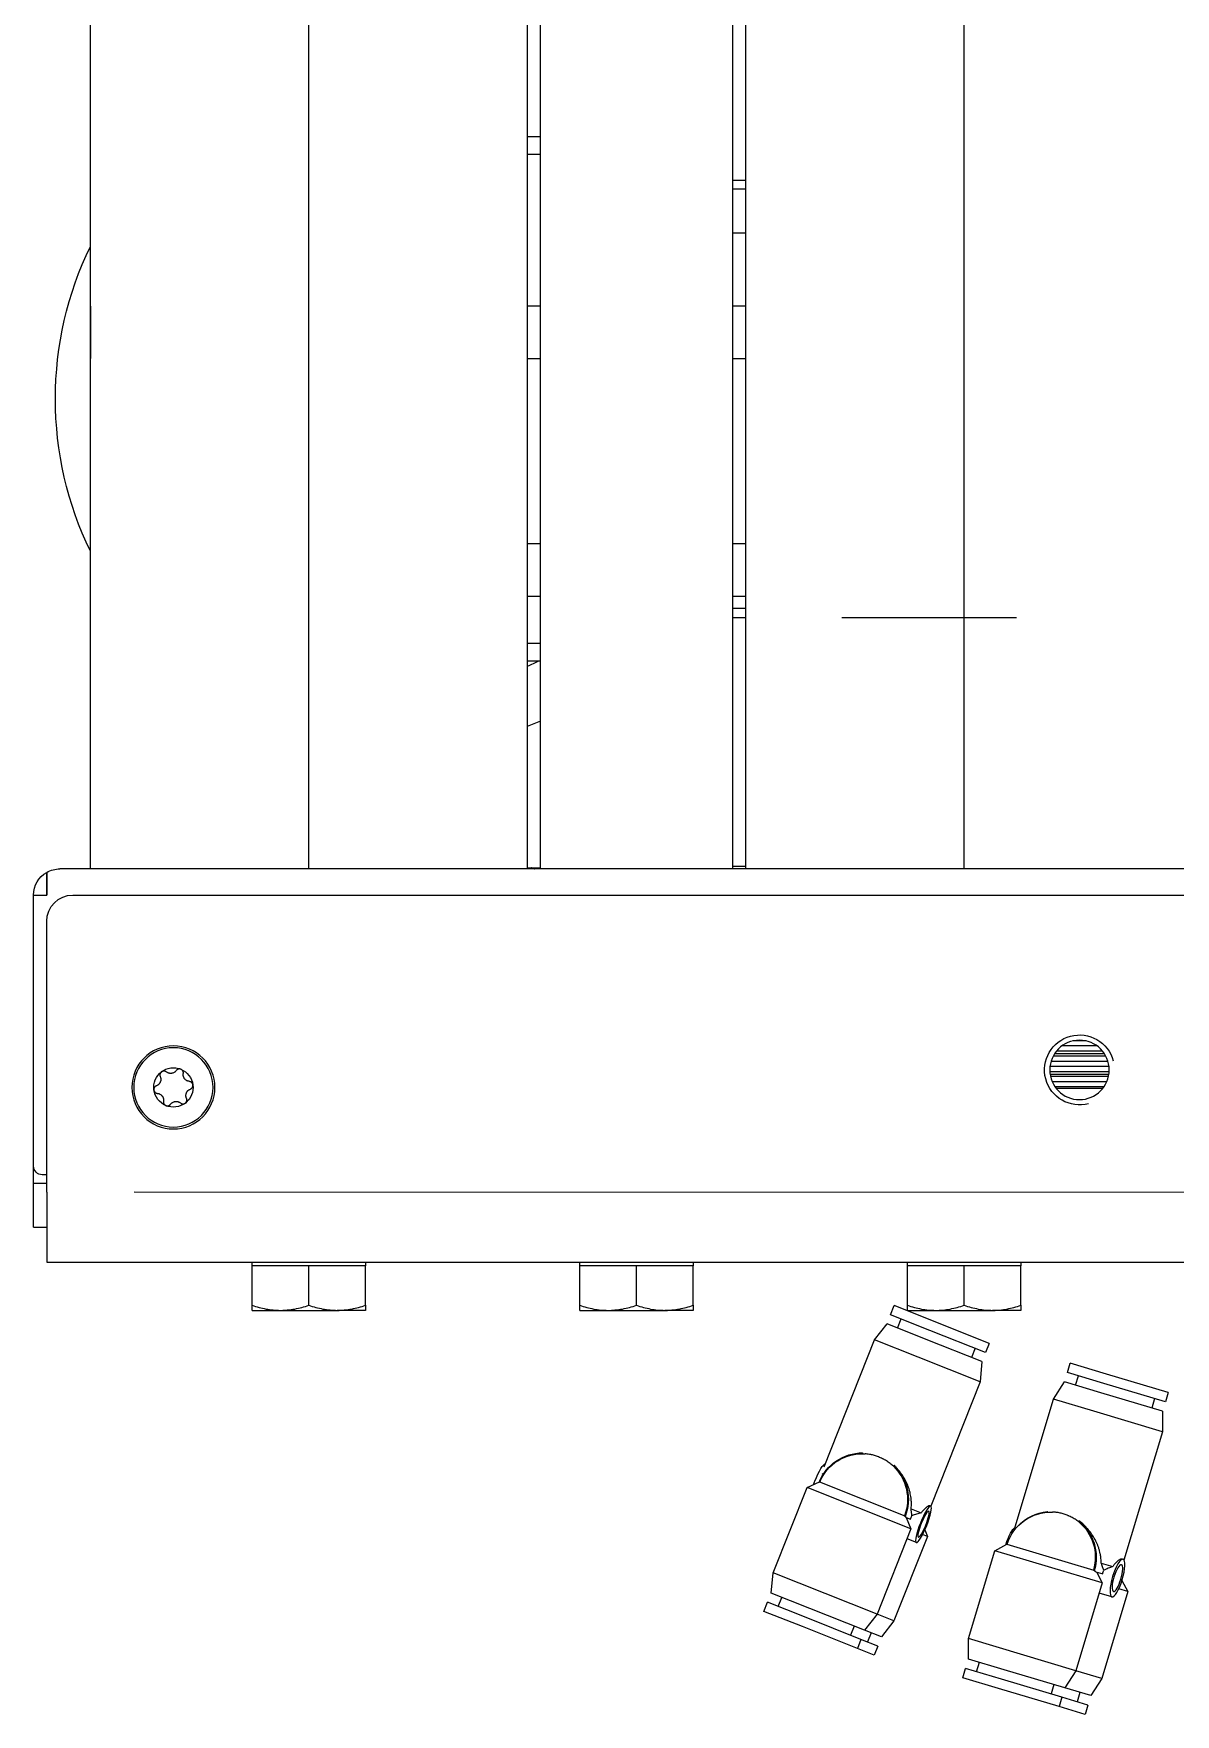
# Model space of a CAD drawing. Header units: millimetres. Extents: x -187347 to 135007, y -6415 to 292048.
# Drawn here: x -50599.9 to -50469.3, y 29524.7 to 29716.9 of the extents above; entities that cross this region are included whole.
import ezdxf

# ---------------------------------------------------------------- set-up
doc = ezdxf.new("R2010")
doc.units = ezdxf.units.MM
doc.header["$LTSCALE"] = 100
doc.layers.get('0').update_dxf_attribs({"lineweight": 18})
doc.layers.add('Layout CAT2', color=6, linetype='Continuous')

# ---------------------------------------------------------------- blocks, each defined once
blk = doc.blocks.new('25g245g2fd')
at = {"color": 0}
for p, q in [((21196.84, -2627.85), (21189.9, -2629.93)), ((21199.81, -2626.96), (21196.84, -2627.85)), ((21197.16, -2628.93), (21196.84, -2627.85)), ((21200.14, -2628.03), (21199.81, -2626.96)), ((21189.9, -2629.93), (21185.82, -2631.15)), ((21197.16, -2628.93), (21190.23, -2631)), ((21196.24, -2630.37), (21195.91, -2629.3)), ((21200.14, -2628.03), (21197.16, -2628.93)), ((21200.46, -2629.11), (21197.48, -2630)), ((21199.21, -2629.48), (21198.89, -2628.41)), ((21201.72, -2631.07), (21200.46, -2629.11)), ((21185.82, -2631.15), (21186.14, -2632.22)), ((21190.23, -2631), (21186.14, -2632.22)), ((21187.39, -2631.85), (21187.71, -2632.92)), ((21197.48, -2630), (21190.55, -2632.07)), ((21198.75, -2631.96), (21197.48, -2630)), ((21201.72, -2631.07), (21198.75, -2631.96)), ((21204.7, -2641.03), (21201.72, -2631.07)), ((21175.69, -2633.74), (21173.75, -2634.51)), ((21176.1, -2634.78), (21175.69, -2633.74)), ((21190.55, -2632.07), (21186.46, -2633.3)), ((21186.46, -2633.3), (21186.48, -2635.63)), ((21198.75, -2631.96), (21186.48, -2635.63)), ((21201.76, -2642.02), (21198.75, -2631.96)), ((21173.75, -2634.51), (21167.48, -2637)), ((21174.16, -2635.55), (21167.89, -2638.04)), ((21174.16, -2635.55), (21173.75, -2634.51)), ((21176.1, -2634.78), (21174.16, -2635.55)), ((21175.31, -2636.3), (21174.89, -2635.26)), ((21186.48, -2635.63), (21189.49, -2645.69)), ((21167.48, -2637), (21163.06, -2638.75)), ((21174.58, -2636.59), (21168.31, -2639.08)), ((21173.37, -2637.07), (21172.96, -2636.03)), ((21176.51, -2635.82), (21174.58, -2636.59)), ((21176.01, -2638.43), (21174.58, -2636.59)), ((21177.94, -2637.66), (21176.51, -2635.82)), ((21163.06, -2638.75), (21163.48, -2639.79)), ((21167.89, -2638.04), (21163.48, -2639.79)), ((21168.31, -2639.08), (21163.89, -2640.83)), ((21176.01, -2638.43), (21164.11, -2643.15)), ((21164.68, -2639.31), (21165.1, -2640.35)), ((21177.94, -2637.66), (21176.01, -2638.43)), ((21179.88, -2648.19), (21176.01, -2638.43)), ((21181.78, -2647.32), (21177.94, -2637.66)), ((21163.89, -2640.83), (21164.11, -2643.15)), ((21202.87, -2640.41), (21201.41, -2640.85)), ((21204.7, -2641.03), (21203.67, -2641.34)), ((21204.03, -2642.27), (21204.7, -2641.03)), ((21164.11, -2643.15), (21167.99, -2652.91)), ((21201.76, -2642.02), (21189.49, -2645.69)), ((21201.05, -2643.29), (21201.83, -2643.06)), ((21201.11, -2643.28), (21201.76, -2642.02)), ((21190.85, -2646.45), (21200.82, -2643.47)), ((21201.65, -2644.28), (21202.99, -2643.88)), ((21208.66, -2659.3), (21204.26, -2644.62)), ((21180.5, -2646.63), (21179.43, -2647.05)), ((21189.49, -2645.69), (21190.85, -2646.45)), ((21179.88, -2648.19), (21167.99, -2652.91)), ((21179.35, -2649.5), (21179.88, -2648.19)), ((21181.78, -2647.32), (21181.22, -2647.55)), ((21181.47, -2648.06), (21181.78, -2647.32)), ((21191.71, -2648.02), (21196.2, -2663.03)), ((21199.08, -2649), (21199.11, -2649.11)), ((21169.41, -2653.55), (21179.18, -2649.67)), ((21179.34, -2649.5), (21179.84, -2649.3)), ((21179.9, -2650.49), (21181.06, -2650.02)), ((21187.79, -2665), (21182.15, -2650.8)), ((21195.5, -2650.19), (21195.47, -2650.09)), ((21167.99, -2652.91), (21169.41, -2653.55)), ((21169.7, -2654.53), (21169.88, -2654.46)), ((21169.94, -2655.28), (21175.71, -2669.8)), ((21174.35, -2656.88), (21174.31, -2656.78)), ((21177.88, -2655.36), (21177.92, -2655.46)), ((21208.66, -2659.3), (21200.82, -2661.65)), ((21208.68, -2661.64), (21208.66, -2659.3)), ((21200.82, -2661.65), (21196.2, -2663.03)), ((21208.68, -2661.64), (21201.62, -2663.75)), ((21207.75, -2663.08), (21207.43, -2662.01)), ((21196.2, -2663.03), (21197.47, -2664.99)), ((21201.62, -2663.75), (21197.47, -2664.99)), ((21209, -2662.71), (21201.94, -2664.82)), ((21209.32, -2663.78), (21202.27, -2665.89)), ((21209.32, -2663.78), (21209, -2662.71)), ((21187.79, -2665), (21180.7, -2667.81)), ((21188.01, -2667.32), (21187.79, -2665)), ((21201.94, -2664.82), (21197.79, -2666.06)), ((21197.79, -2666.06), (21198.11, -2667.14)), ((21202.27, -2665.89), (21198.11, -2667.14)), ((21198.71, -2664.62), (21199.04, -2665.69)), ((21180.7, -2667.81), (21175.71, -2669.8)), ((21188.01, -2667.32), (21181.63, -2669.85)), ((21188.43, -2668.36), (21182.05, -2670.89)), ((21187.22, -2668.84), (21186.81, -2667.8)), ((21188.84, -2669.4), (21188.43, -2668.36)), ((21175.71, -2669.8), (21177.14, -2671.64)), ((21181.63, -2669.85), (21177.14, -2671.64)), ((21188.84, -2669.4), (21182.46, -2671.93)), ((21182.05, -2670.89), (21177.55, -2672.68)), ((21182.46, -2671.93), (21177.97, -2673.72)), ((21178.35, -2671.16), (21178.76, -2672.2)), ((21104.47, -2673.18), (21107.72, -2673.18)), ((21104.47, -2673.76), (21104.47, -2678.28)), ((21107.72, -2673.18), (21114.22, -2673.18)), ((21110.97, -2673.76), (21110.97, -2678.28)), ((21117.47, -2673.18), (21114.22, -2673.18)), ((21117.47, -2673.76), (21117.47, -2678.28)), ((21141.97, -2673.18), (21145.22, -2673.18)), ((21141.97, -2673.76), (21141.97, -2678.28)), ((21145.22, -2673.18), (21151.72, -2673.18)), ((21148.47, -2673.76), (21148.47, -2678.28)), ((21154.97, -2673.18), (21151.72, -2673.18)), ((21154.97, -2673.76), (21154.97, -2678.28)), ((21177.55, -2672.68), (21177.97, -2673.72)), ((21179.47, -2673.18), (21182.72, -2673.18)), ((21179.47, -2673.76), (21179.47, -2678.28)), ((21182.72, -2673.18), (21189.22, -2673.18)), ((21185.97, -2673.76), (21185.97, -2678.28)), ((21192.47, -2673.18), (21189.22, -2673.18)), ((21192.47, -2673.76), (21192.47, -2678.28)), ((21080.97, -2678.68), (21890.97, -2678.67)), ((21080.97, -2686.68), (21080.97, -2678.68)), ((21104.47, -2678.28), (21104.47, -2678.68)), ((21107.72, -2678.28), (21104.47, -2678.28)), ((21110.97, -2678.28), (21107.72, -2678.28)), ((21114.22, -2678.28), (21110.97, -2678.28)), ((21117.47, -2678.28), (21114.22, -2678.28)), ((21117.47, -2678.68), (21117.47, -2678.28)), ((21141.97, -2678.28), (21141.97, -2678.68)), ((21145.22, -2678.28), (21141.97, -2678.28)), ((21148.47, -2678.28), (21145.22, -2678.28)), ((21151.72, -2678.28), (21148.47, -2678.28)), ((21154.97, -2678.28), (21151.72, -2678.28)), ((21154.97, -2678.68), (21154.97, -2678.28)), ((21179.47, -2678.28), (21179.47, -2678.68)), ((21182.72, -2678.28), (21179.47, -2678.28)), ((21185.97, -2678.28), (21182.72, -2678.28)), ((21189.22, -2678.28), (21185.97, -2678.28)), ((21192.47, -2678.28), (21189.22, -2678.28)), ((21192.47, -2678.68), (21192.47, -2678.28)), ((21079.47, -2682.68), (21079.47, -2687.68)), ((21079.47, -2682.68), (21080.97, -2682.68)), ((21080.97, -2686.68), (21080.97, -2717.68)), ((21880.96, -2686.67), (21090.98, -2686.68)), ((21079.47, -2687.68), (21079.47, -2689.68)), ((21080.97, -2687.68), (21079.47, -2687.68)), ((21080.97, -2688.68), (21080.47, -2688.68)), ((21079.47, -2689.68), (21079.47, -2720.68)), ((21201.96, -2698.74), (21196.38, -2698.74)), ((21196.48, -2698.6), (21201.86, -2698.6)), ((21202.56, -2700.48), (21195.78, -2700.48)), ((21195.8, -2700.19), (21202.54, -2700.19)), ((21202.48, -2699.91), (21195.86, -2699.91)), ((21202.28, -2699.31), (21196.06, -2699.31)), ((21202.55, -2701.08), (21195.79, -2701.08)), ((21202.43, -2701.65), (21195.91, -2701.65)), ((21202.18, -2702.25), (21196.16, -2702.25)), ((21202.02, -2702.53), (21196.32, -2702.53)), ((21201.81, -2702.82), (21196.53, -2702.82)), ((21201.18, -2703.42), (21197.16, -2703.42)), ((21199.93, -2703.99), (21198.41, -2703.99)), ((21079.47, -2720.68), (21080.97, -2720.68)), ((21080.97, -2723.28), (21080.97, -2720.68)), ((21080.97, -2720.68), (21080.97, -2723.28)), ((21083.97, -2720.68), (21887.97, -2720.67)), ((21889.47, -2723.67), (21082.47, -2723.68)), ((21085.97, -2723.68), (21085.98, -3362.68)), ((21110.97, -2723.68), (21110.98, -3362.68)), ((21135.98, -3362.68), (21135.97, -2723.68)), ((21135.97, -2723.78), (21136.51, -2723.78)), ((21136.51, -2723.78), (21136.97, -2723.78)), ((21136.97, -2723.78), (21137.47, -2723.78)), ((21137.47, -2723.68), (21137.48, -3366.91)), ((21159.48, -3366.91), (21159.47, -2723.68)), ((21160.97, -2723.93), (21159.47, -2723.93)), ((21160.97, -2723.68), (21160.98, -3362.68)), ((21185.97, -2723.68), (21185.98, -3362.68)), ((21137.47, -2747.44), (21135.97, -2747.44)), ((21137.47, -2749.44), (21135.97, -2749.44)), ((21159.48, -2752.43), (21160.98, -2752.43)), ((21171.97, -2752.43), (21191.97, -2752.43)), ((21177.97, -2752.43), (21185.97, -2752.43)), ((21137.47, -2754.84), (21135.97, -2754.84)), ((21160.97, -2753.44), (21159.47, -2753.44)), ((21160.97, -2754.84), (21159.47, -2754.84)), ((21137.47, -2760.84), (21135.97, -2760.84)), ((21160.97, -2760.84), (21159.47, -2760.84)), ((21085.97, -2771.44), (21085.97, -2782.04)), ((21085.97, -2788.04), (21085.97, -2782.04)), ((21135.97, -2782.04), (21137.47, -2782.04)), ((21159.47, -2782.04), (21160.97, -2782.04)), ((21137.47, -2788.04), (21135.97, -2788.04)), ((21160.97, -2788.04), (21159.47, -2788.04)), ((21159.47, -2796.44), (21160.97, -2796.44)), ((21160.97, -2801.44), (21159.47, -2801.44)), ((21159.48, -2802.44), (21160.98, -2802.44)), ((21135.97, -2805.44), (21137.47, -2805.44)), ((21135.97, -2807.44), (21137.47, -2807.44))]:
    blk.add_line(p, q, dxfattribs=at)
for centre, radius in [((21095.47, -2698.68), 4.75), ((21095.47, -2698.68), 4.54), ((21199.17, -2700.68), 3.4)]:
    blk.add_circle(centre, radius, dxfattribs=at)
for centre, radius, start, end in [((21195.92, -2644.83), 5.28, 197.7511, 271.7438), ((21174.31, -2651.5), 5.28, 202.7511, 273.4802), ((21080.47, -2689.68), 1, 90.0004, 180.0004), ((21095.47, -2698.68), 2.25, 112.5231, 172.5231), ((21095.47, -2698.68), 2.25, 52.5231, 112.5231), ((21095.47, -2698.68), 2.25, 352.5231, 52.5231), ((21199.17, -2700.68), 4, 75, 345), ((21095.47, -2698.68), 2.25, 172.5231, 232.5231), ((21095.47, -2698.68), 2.25, 292.5231, 352.5231), ((21095.47, -2698.68), 2.25, 232.5231, 292.5231), ((21083.97, -2717.68), 3, 180.0004, 270.0004), ((21082.47, -2720.68), 3, 180.0004, 240.0004), ((21082.47, -2720.68), 3, 240.0004, 270.0004), ((21121.97, -2777.44), 40, 67.2019, 69.5138), ((21121.97, -2777.44), 33.68, 62.9606, 65.4413), ((21121.97, -2777.44), 40, 154.1644, 180), ((21121.97, -2777.44), 40, 180, 205.8413)]:
    blk.add_arc(centre, radius, start, end, dxfattribs=at)
for centre, major_axis, ratio in [((21203.51, -2642.56), (-0.64, 2.15), 0.258819), ((21203.51, -2642.56), (-0.46, 1.53), 0.258819), ((21181.32, -2648.71), (-0.83, 2.08), 0.173648), ((21181.32, -2648.71), (-0.59, 1.49), 0.173648)]:
    blk.add_ellipse(centre, major_axis=major_axis, ratio=ratio, dxfattribs=at)
for centre, major_axis, ratio, start_param, end_param in [((21195.87, -2644.84), (1.54, -5.15), 0.965926, 0.371282, 1.564756), ((21195.87, -2644.84), (-1.51, 5.05), 0.965926, 3.520545, 4.693435), ((21191.3, -2646.21), (-0.64, 2.15), 0.258819, 1.570796, 2.924528), ((21195.87, -2644.84), (1.54, -5.15), 0.965926, 5.176947, 5.911903), ((21174.28, -2651.51), (-1.95, 4.9), 0.984808, 3.520545, 4.693435), ((21174.28, -2651.51), (1.99, -5), 0.984808, 0.371282, 1.564756), ((21169.24, -2653.51), (-0.83, 2.08), 0.173648, 1.373367, 1.570796), ((21169.24, -2653.51), (-0.83, 2.08), 0.173648, 1.570796, 3.140905), ((21174.28, -2651.51), (1.99, -5), 0.984808, 4.718429, 5.911903), ((21082.47, -2720.68), (0, 3), 0.998667, 2.617994, 3.141593)]:
    blk.add_ellipse(centre, major_axis=major_axis, ratio=ratio, start_param=start_param, end_param=end_param, dxfattribs=at)
for points in [[(21200.86, -2643.39), (21200.84, -2643.41), (21200.83, -2643.44), (21200.82, -2643.47)], [(21200.86, -2643.39), (21200.89, -2643.38), (21200.96, -2643.36), (21201.02, -2643.32), (21201.05, -2643.29)], [(21201.83, -2643.06), (21201.87, -2643.2), (21201.91, -2643.33), (21201.94, -2643.46)], [(21179.22, -2649.58), (21179.21, -2649.61), (21179.19, -2649.64), (21179.18, -2649.67)], [(21179.22, -2649.58), (21179.24, -2649.58), (21179.28, -2649.56), (21179.32, -2649.53), (21179.34, -2649.5)], [(21179.84, -2649.3), (21179.9, -2649.43), (21179.95, -2649.56), (21179.99, -2649.69)]]:
    blk.add_open_spline(points, degree=3, dxfattribs=at)
for points, knots in [([(21201.65, -2644.28), (21201.65, -2644.4), (21201.65, -2644.52), (21201.64, -2644.75), (21201.62, -2644.87), (21201.6, -2645.02), (21201.6, -2645.05), (21201.59, -2645.1), (21201.58, -2645.19), (21201.56, -2645.28), (21201.53, -2645.45), (21201.5, -2645.56), (21201.44, -2645.78), (21201.4, -2645.89), (21201.33, -2646.11), (21201.29, -2646.22), (21201.21, -2646.43), (21201.16, -2646.53), (21201.09, -2646.69), (21201.06, -2646.74), (21201.01, -2646.85), (21200.98, -2646.9), (21200.84, -2647.16), (21200.72, -2647.36), (21200.46, -2647.74), (21200.32, -2647.93), (21200.09, -2648.2), (21200.01, -2648.29), (21199.88, -2648.42), (21199.84, -2648.47), (21199.78, -2648.53), (21199.75, -2648.55), (21199.71, -2648.59), (21199.69, -2648.62), (21199.49, -2648.8), (21199.31, -2648.96), (21199.11, -2649.11)], [0, 0, 0, 0, 0.0625, 0.0625, 0.125, 0.125, 0.140625, 0.140625, 0.15625, 0.1875, 0.1875, 0.25, 0.25, 0.3125, 0.3125, 0.375, 0.375, 0.4375, 0.4375, 0.46875, 0.46875, 0.5, 0.5, 0.625, 0.625, 0.75, 0.75, 0.8125, 0.8125, 0.84375, 0.84375, 0.859375, 0.859375, 0.875, 0.875, 1, 1, 1, 1]), ([(21201.94, -2643.46), (21201.9, -2643.58), (21201.85, -2643.71), (21201.78, -2643.91), (21201.75, -2643.98), (21201.72, -2644.09), (21201.7, -2644.13), (21201.68, -2644.21), (21201.66, -2644.24), (21201.65, -2644.28)], [0, 0, 0, 0, 0.5, 0.5, 0.75, 0.75, 0.875, 0.875, 1, 1, 1, 1]), ([(21202.99, -2643.88), (21202.81, -2643.82), (21202.64, -2643.75), (21202.29, -2643.61), (21202.12, -2643.54), (21201.94, -2643.46)], [0, 0, 0, 0, 0.5, 0.5, 1, 1, 1, 1]), ([(21204.12, -2644.7), (21204.1, -2644.71), (21204.08, -2644.72), (21204.04, -2644.74), (21204.01, -2644.74), (21203.95, -2644.73), (21203.91, -2644.72), (21203.85, -2644.7), (21203.83, -2644.69), (21203.79, -2644.67), (21203.77, -2644.66), (21203.7, -2644.62), (21203.66, -2644.59), (21203.58, -2644.53), (21203.56, -2644.51), (21203.52, -2644.48), (21203.51, -2644.47), (21203.48, -2644.45), (21203.47, -2644.44), (21203.4, -2644.38), (21203.35, -2644.33), (21203.25, -2644.22), (21203.19, -2644.16), (21203.12, -2644.06), (21203.09, -2644.02), (21203.04, -2643.95), (21203.01, -2643.92), (21202.99, -2643.88)], [0, 0, 0, 0, 0.097422, 0.097422, 0.210244, 0.210244, 0.323067, 0.323067, 0.379478, 0.379478, 0.435889, 0.435889, 0.548711, 0.548711, 0.605122, 0.605122, 0.633328, 0.633328, 0.661533, 0.661533, 0.774356, 0.774356, 0.887178, 0.887178, 0.943589, 0.943589, 1, 1, 1, 1]), ([(21199.08, -2649), (21198.95, -2649.1), (21198.81, -2649.2), (21198.52, -2649.37), (21198.37, -2649.46), (21198.15, -2649.57), (21198.08, -2649.61), (21197.96, -2649.66), (21197.92, -2649.67), (21197.85, -2649.71), (21197.81, -2649.72), (21197.61, -2649.8), (21197.46, -2649.86), (21197.15, -2649.95), (21196.99, -2649.99), (21196.76, -2650.03), (21196.68, -2650.05), (21196.56, -2650.07), (21196.53, -2650.07), (21196.45, -2650.08), (21196.41, -2650.08), (21196.27, -2650.1), (21196.17, -2650.1), (21196.07, -2650.11)], [0, 0, 0, 0, 0.150291, 0.150291, 0.300582, 0.300582, 0.375728, 0.375728, 0.413301, 0.413301, 0.450874, 0.450874, 0.601165, 0.601165, 0.751456, 0.751456, 0.826602, 0.826602, 0.864174, 0.864174, 0.901747, 0.901747, 1, 1, 1, 1]), ([(21179.9, -2650.49), (21179.91, -2650.6), (21179.92, -2650.72), (21179.93, -2650.95), (21179.93, -2651.07), (21179.93, -2651.21), (21179.93, -2651.24), (21179.93, -2651.3), (21179.92, -2651.39), (21179.92, -2651.47), (21179.9, -2651.64), (21179.89, -2651.76), (21179.85, -2651.98), (21179.83, -2652.09), (21179.79, -2652.31), (21179.76, -2652.42), (21179.7, -2652.64), (21179.67, -2652.75), (21179.61, -2652.91), (21179.59, -2652.96), (21179.55, -2653.07), (21179.53, -2653.12), (21179.42, -2653.39), (21179.33, -2653.59), (21179.11, -2654), (21178.99, -2654.19), (21178.79, -2654.48), (21178.72, -2654.58), (21178.61, -2654.72), (21178.58, -2654.76), (21178.52, -2654.83), (21178.5, -2654.85), (21178.46, -2654.9), (21178.44, -2654.92), (21178.27, -2655.13), (21178.1, -2655.3), (21177.92, -2655.46)], [0, 0, 0, 0, 0.0625, 0.0625, 0.125, 0.125, 0.140625, 0.140625, 0.15625, 0.1875, 0.1875, 0.25, 0.25, 0.3125, 0.3125, 0.375, 0.375, 0.4375, 0.4375, 0.46875, 0.46875, 0.5, 0.5, 0.625, 0.625, 0.75, 0.75, 0.8125, 0.8125, 0.84375, 0.84375, 0.859375, 0.859375, 0.875, 0.875, 1, 1, 1, 1]), ([(21179.99, -2649.69), (21179.97, -2649.8), (21179.96, -2649.93), (21179.94, -2650.13), (21179.93, -2650.2), (21179.92, -2650.3), (21179.91, -2650.34), (21179.91, -2650.41), (21179.9, -2650.45), (21179.9, -2650.49)], [0, 0, 0, 0, 0.5, 0.5, 0.75, 0.75, 0.875, 0.875, 1, 1, 1, 1]), ([(21181.06, -2650.02), (21180.88, -2649.97), (21180.7, -2649.92), (21180.35, -2649.81), (21180.17, -2649.75), (21179.99, -2649.69)], [0, 0, 0, 0, 0.5, 0.5, 1, 1, 1, 1]), ([(21182.1, -2650.78), (21182.1, -2650.79), (21182.09, -2650.79), (21182.09, -2650.81), (21182.07, -2650.83), (21182.04, -2650.84), (21182.02, -2650.84), (21181.97, -2650.83), (21181.94, -2650.82), (21181.89, -2650.8), (21181.88, -2650.79), (21181.84, -2650.77), (21181.82, -2650.76), (21181.76, -2650.72), (21181.72, -2650.69), (21181.65, -2650.64), (21181.63, -2650.62), (21181.59, -2650.59), (21181.58, -2650.58), (21181.56, -2650.56), (21181.54, -2650.55), (21181.48, -2650.49), (21181.43, -2650.45), (21181.33, -2650.34), (21181.27, -2650.28), (21181.19, -2650.19), (21181.17, -2650.16), (21181.11, -2650.09), (21181.09, -2650.06), (21181.06, -2650.02)], [0, 0, 0, 0, 0.035008, 0.035008, 0.142229, 0.142229, 0.24945, 0.24945, 0.356672, 0.356672, 0.410283, 0.410283, 0.463893, 0.463893, 0.571115, 0.571115, 0.624725, 0.624725, 0.651531, 0.651531, 0.678336, 0.678336, 0.785557, 0.785557, 0.892779, 0.892779, 0.946389, 0.946389, 1, 1, 1, 1]), ([(21177.88, -2655.36), (21177.75, -2655.47), (21177.62, -2655.58), (21177.35, -2655.78), (21177.22, -2655.87), (21177, -2656.01), (21176.93, -2656.05), (21176.82, -2656.11), (21176.78, -2656.13), (21176.71, -2656.17), (21176.67, -2656.19), (21176.48, -2656.28), (21176.33, -2656.35), (21176.02, -2656.48), (21175.87, -2656.53), (21175.63, -2656.6), (21175.55, -2656.62), (21175.44, -2656.65), (21175.4, -2656.66), (21175.32, -2656.67), (21175.28, -2656.68), (21175.08, -2656.72), (21174.92, -2656.74), (21174.72, -2656.76), (21174.68, -2656.77), (21174.63, -2656.77)], [0, 0, 0, 0, 0.137137, 0.137137, 0.274273, 0.274273, 0.342841, 0.342841, 0.377126, 0.377126, 0.41141, 0.41141, 0.548546, 0.548546, 0.685683, 0.685683, 0.754251, 0.754251, 0.788535, 0.788535, 0.82282, 0.82282, 0.959956, 0.959956, 1, 1, 1, 1]), ([(21104.47, -2673.18), (21104.47, -2673.18), (21104.47, -2673.19), (21104.47, -2673.24), (21104.47, -2673.28), (21104.47, -2673.38), (21104.47, -2673.45), (21104.47, -2673.59), (21104.47, -2673.67), (21104.47, -2673.76)], [0, 0, 0, 0, 0.25, 0.25, 0.5, 0.5, 0.75, 0.75, 1, 1, 1, 1]), ([(21104.47, -2673.76), (21105, -2673.58), (21105.54, -2673.44), (21106.35, -2673.28), (21106.62, -2673.25), (21107.17, -2673.19), (21107.44, -2673.18), (21107.72, -2673.18)], [0, 0, 0, 0, 0.5, 0.5, 0.75, 0.75, 1, 1, 1, 1]), ([(21107.72, -2673.18), (21107.79, -2673.18), (21107.86, -2673.18), (21108, -2673.18), (21108.07, -2673.19), (21108.27, -2673.2), (21108.41, -2673.21), (21108.82, -2673.25), (21109.09, -2673.28), (21109.91, -2673.44), (21110.44, -2673.58), (21110.97, -2673.76)], [0, 0, 0, 0, 0.0625, 0.0625, 0.125, 0.125, 0.25, 0.25, 0.5, 0.5, 1, 1, 1, 1]), ([(21110.97, -2673.76), (21111.5, -2673.58), (21112.04, -2673.44), (21112.85, -2673.28), (21113.12, -2673.25), (21113.67, -2673.19), (21113.94, -2673.18), (21114.22, -2673.18)], [0, 0, 0, 0, 0.5, 0.5, 0.75, 0.75, 1, 1, 1, 1]), ([(21114.22, -2673.18), (21114.29, -2673.18), (21114.36, -2673.18), (21114.5, -2673.18), (21114.57, -2673.19), (21114.77, -2673.2), (21114.91, -2673.21), (21115.32, -2673.25), (21115.59, -2673.28), (21116.41, -2673.44), (21116.94, -2673.58), (21117.47, -2673.76)], [0, 0, 0, 0, 0.0625, 0.0625, 0.125, 0.125, 0.25, 0.25, 0.5, 0.5, 1, 1, 1, 1]), ([(21117.47, -2673.76), (21117.47, -2673.67), (21117.47, -2673.59), (21117.47, -2673.45), (21117.47, -2673.38), (21117.47, -2673.28), (21117.47, -2673.24), (21117.47, -2673.19), (21117.47, -2673.18), (21117.47, -2673.18)], [0, 0, 0, 0, 0.250359, 0.250359, 0.500718, 0.500718, 0.751077, 0.751077, 1, 1, 1, 1]), ([(21141.97, -2673.18), (21141.97, -2673.18), (21141.97, -2673.19), (21141.97, -2673.24), (21141.97, -2673.28), (21141.97, -2673.38), (21141.97, -2673.45), (21141.97, -2673.59), (21141.97, -2673.67), (21141.97, -2673.76)], [0, 0, 0, 0, 0.25, 0.25, 0.5, 0.5, 0.75, 0.75, 1, 1, 1, 1]), ([(21141.97, -2673.76), (21142.5, -2673.58), (21143.04, -2673.44), (21143.85, -2673.28), (21144.12, -2673.24), (21144.67, -2673.19), (21144.94, -2673.18), (21145.22, -2673.18)], [0, 0, 0, 0, 0.5, 0.5, 0.75, 0.75, 1, 1, 1, 1]), ([(21145.22, -2673.18), (21145.29, -2673.18), (21145.36, -2673.18), (21145.5, -2673.18), (21145.57, -2673.18), (21145.77, -2673.2), (21145.91, -2673.21), (21146.32, -2673.25), (21146.59, -2673.28), (21147.41, -2673.44), (21147.94, -2673.58), (21148.47, -2673.76)], [0, 0, 0, 0, 0.0625, 0.0625, 0.125, 0.125, 0.25, 0.25, 0.5, 0.5, 1, 1, 1, 1]), ([(21148.47, -2673.76), (21149, -2673.58), (21149.54, -2673.44), (21150.35, -2673.28), (21150.62, -2673.24), (21151.17, -2673.19), (21151.44, -2673.18), (21151.72, -2673.18)], [0, 0, 0, 0, 0.5, 0.5, 0.75, 0.75, 1, 1, 1, 1]), ([(21151.72, -2673.18), (21151.79, -2673.18), (21151.86, -2673.18), (21152, -2673.18), (21152.07, -2673.18), (21152.27, -2673.2), (21152.41, -2673.21), (21152.82, -2673.25), (21153.09, -2673.28), (21153.91, -2673.44), (21154.44, -2673.58), (21154.97, -2673.76)], [0, 0, 0, 0, 0.0625, 0.0625, 0.125, 0.125, 0.25, 0.25, 0.5, 0.5, 1, 1, 1, 1]), ([(21154.97, -2673.76), (21154.97, -2673.67), (21154.97, -2673.59), (21154.97, -2673.45), (21154.97, -2673.38), (21154.97, -2673.28), (21154.97, -2673.24), (21154.97, -2673.19), (21154.97, -2673.18), (21154.97, -2673.18)], [0, 0, 0, 0, 0.250359, 0.250359, 0.500718, 0.500718, 0.751077, 0.751077, 1, 1, 1, 1]), ([(21179.47, -2673.18), (21179.47, -2673.18), (21179.47, -2673.19), (21179.47, -2673.24), (21179.47, -2673.28), (21179.47, -2673.38), (21179.47, -2673.45), (21179.47, -2673.59), (21179.47, -2673.67), (21179.47, -2673.76)], [0, 0, 0, 0, 0.25, 0.25, 0.5, 0.5, 0.75, 0.75, 1, 1, 1, 1]), ([(21179.47, -2673.76), (21180, -2673.58), (21180.54, -2673.44), (21181.35, -2673.28), (21181.62, -2673.24), (21182.17, -2673.19), (21182.44, -2673.18), (21182.72, -2673.18)], [0, 0, 0, 0, 0.5, 0.5, 0.75, 0.75, 1, 1, 1, 1]), ([(21182.72, -2673.18), (21182.79, -2673.18), (21182.86, -2673.18), (21183, -2673.18), (21183.07, -2673.18), (21183.27, -2673.19), (21183.41, -2673.2), (21183.82, -2673.24), (21184.09, -2673.28), (21184.91, -2673.44), (21185.44, -2673.58), (21185.97, -2673.76)], [0, 0, 0, 0, 0.0625, 0.0625, 0.125, 0.125, 0.25, 0.25, 0.5, 0.5, 1, 1, 1, 1]), ([(21185.97, -2673.76), (21186.5, -2673.58), (21187.04, -2673.44), (21187.85, -2673.28), (21188.12, -2673.24), (21188.67, -2673.19), (21188.94, -2673.18), (21189.22, -2673.18)], [0, 0, 0, 0, 0.5, 0.5, 0.75, 0.75, 1, 1, 1, 1]), ([(21189.22, -2673.18), (21189.29, -2673.18), (21189.36, -2673.18), (21189.5, -2673.18), (21189.57, -2673.18), (21189.77, -2673.19), (21189.91, -2673.2), (21190.32, -2673.24), (21190.59, -2673.28), (21191.41, -2673.44), (21191.94, -2673.58), (21192.47, -2673.76)], [0, 0, 0, 0, 0.0625, 0.0625, 0.125, 0.125, 0.25, 0.25, 0.5, 0.5, 1, 1, 1, 1]), ([(21192.47, -2673.76), (21192.47, -2673.67), (21192.47, -2673.59), (21192.47, -2673.45), (21192.47, -2673.38), (21192.47, -2673.28), (21192.47, -2673.24), (21192.47, -2673.19), (21192.47, -2673.18), (21192.47, -2673.18)], [0, 0, 0, 0, 0.250359, 0.250359, 0.500718, 0.500718, 0.751077, 0.751077, 1, 1, 1, 1]), ([(21093.64, -2698), (21093.69, -2697.99), (21093.74, -2697.98), (21093.81, -2697.96), (21093.84, -2697.95), (21093.87, -2697.94), (21093.89, -2697.93), (21093.91, -2697.92), (21093.92, -2697.91), (21093.98, -2697.88), (21094.03, -2697.85), (21094.08, -2697.81), (21094.09, -2697.8), (21094.11, -2697.78), (21094.14, -2697.75), (21094.17, -2697.72), (21094.19, -2697.68), (21094.2, -2697.67), (21094.22, -2697.65), (21094.22, -2697.64), (21094.25, -2697.6), (21094.27, -2697.55), (21094.29, -2697.5), (21094.31, -2697.46), (21094.31, -2697.45), (21094.32, -2697.42), (21094.32, -2697.41), (21094.33, -2697.37), (21094.34, -2697.34), (21094.34, -2697.3), (21094.34, -2697.29), (21094.34, -2697.27), (21094.35, -2697.25), (21094.35, -2697.19), (21094.34, -2697.14), (21094.34, -2697.09)], [0, 0, 0, 0, 0.125, 0.125, 0.1875, 0.1875, 0.21875, 0.21875, 0.25, 0.25, 0.375, 0.375, 0.40625, 0.40625, 0.4375, 0.5, 0.5, 0.53125, 0.53125, 0.5625, 0.5625, 0.625, 0.6875, 0.6875, 0.71875, 0.71875, 0.75, 0.75, 0.8125, 0.8125, 0.84375, 0.84375, 0.875, 0.875, 1, 1, 1, 1]), ([(21094.34, -2697.09), (21094.33, -2697.06), (21094.33, -2697.04), (21094.33, -2696.99), (21094.33, -2696.97), (21094.34, -2696.93), (21094.34, -2696.92), (21094.35, -2696.9), (21094.35, -2696.89), (21094.36, -2696.85), (21094.37, -2696.83), (21094.39, -2696.79), (21094.4, -2696.78), (21094.41, -2696.76), (21094.42, -2696.75), (21094.44, -2696.72), (21094.46, -2696.7), (21094.49, -2696.68), (21094.5, -2696.67), (21094.52, -2696.65), (21094.53, -2696.64), (21094.56, -2696.62), (21094.58, -2696.61), (21094.61, -2696.6)], [0, 0, 0, 0, 0.125, 0.125, 0.25, 0.25, 0.3125, 0.3125, 0.375, 0.375, 0.5, 0.5, 0.5625, 0.5625, 0.625, 0.625, 0.75, 0.75, 0.8125, 0.8125, 0.875, 0.875, 1, 1, 1, 1]), ([(21094.61, -2696.6), (21094.62, -2696.6), (21094.63, -2696.59), (21094.66, -2696.58), (21094.67, -2696.58), (21094.71, -2696.57), (21094.74, -2696.57), (21094.77, -2696.57), (21094.79, -2696.57), (21094.81, -2696.57), (21094.84, -2696.57), (21094.86, -2696.57), (21094.89, -2696.58), (21094.9, -2696.58), (21094.94, -2696.59), (21094.96, -2696.6), (21094.99, -2696.62), (21095, -2696.62), (21095.03, -2696.64), (21095.04, -2696.64), (21095.06, -2696.67), (21095.08, -2696.68), (21095.11, -2696.71), (21095.12, -2696.72), (21095.13, -2696.73), (21095.14, -2696.74), (21095.15, -2696.75)], [0, 0, 0, 0, 0.0625, 0.0625, 0.125, 0.125, 0.25, 0.25, 0.3125, 0.3125, 0.375, 0.4375, 0.4375, 0.5, 0.5, 0.625, 0.625, 0.6875, 0.6875, 0.75, 0.75, 0.875, 0.875, 0.9375, 0.9375, 1, 1, 1, 1]), ([(21095.15, -2696.75), (21095.17, -2696.79), (21095.21, -2696.83), (21095.26, -2696.88), (21095.28, -2696.9), (21095.32, -2696.92), (21095.33, -2696.93), (21095.35, -2696.95), (21095.36, -2696.95), (21095.42, -2696.99), (21095.46, -2697.01), (21095.53, -2697.04), (21095.54, -2697.04), (21095.57, -2697.05), (21095.61, -2697.06), (21095.65, -2697.07), (21095.69, -2697.07), (21095.71, -2697.07), (21095.74, -2697.08), (21095.75, -2697.08), (21095.79, -2697.08), (21095.85, -2697.08), (21095.9, -2697.07), (21095.94, -2697.06), (21095.96, -2697.06), (21095.98, -2697.05), (21096, -2697.05), (21096.03, -2697.04), (21096.06, -2697.03), (21096.1, -2697.01), (21096.11, -2697.01), (21096.13, -2697), (21096.14, -2696.99), (21096.2, -2696.96), (21096.24, -2696.93), (21096.28, -2696.9)], [0, 0, 0, 0, 0.125, 0.125, 0.1875, 0.1875, 0.21875, 0.21875, 0.25, 0.25, 0.375, 0.375, 0.40625, 0.40625, 0.4375, 0.5, 0.5, 0.53125, 0.53125, 0.5625, 0.5625, 0.625, 0.6875, 0.6875, 0.71875, 0.71875, 0.75, 0.75, 0.8125, 0.8125, 0.84375, 0.84375, 0.875, 0.875, 1, 1, 1, 1]), ([(21096.28, -2696.9), (21096.3, -2696.89), (21096.32, -2696.87), (21096.36, -2696.85), (21096.38, -2696.84), (21096.42, -2696.83), (21096.43, -2696.82), (21096.45, -2696.81), (21096.46, -2696.81), (21096.5, -2696.8), (21096.52, -2696.8), (21096.56, -2696.8), (21096.57, -2696.8), (21096.6, -2696.8), (21096.61, -2696.8), (21096.65, -2696.81), (21096.68, -2696.81), (21096.71, -2696.82), (21096.72, -2696.83), (21096.75, -2696.84), (21096.76, -2696.84), (21096.8, -2696.86), (21096.82, -2696.88), (21096.84, -2696.89)], [0, 0, 0, 0, 0.125, 0.125, 0.25, 0.25, 0.3125, 0.3125, 0.375, 0.375, 0.5, 0.5, 0.5625, 0.5625, 0.625, 0.625, 0.75, 0.75, 0.8125, 0.8125, 0.875, 0.875, 1, 1, 1, 1]), ([(21096.84, -2696.89), (21096.85, -2696.9), (21096.86, -2696.91), (21096.88, -2696.93), (21096.89, -2696.94), (21096.92, -2696.97), (21096.93, -2696.99), (21096.95, -2697.02), (21096.96, -2697.03), (21096.97, -2697.05), (21096.98, -2697.08), (21096.99, -2697.1), (21097, -2697.12), (21097, -2697.14), (21097.01, -2697.17), (21097.01, -2697.2), (21097.02, -2697.24), (21097.02, -2697.25), (21097.02, -2697.27), (21097.01, -2697.28), (21097.01, -2697.32), (21097.01, -2697.34), (21097, -2697.38), (21096.99, -2697.39), (21096.99, -2697.41), (21096.98, -2697.42), (21096.98, -2697.43)], [0, 0, 0, 0, 0.0625, 0.0625, 0.125, 0.125, 0.25, 0.25, 0.3125, 0.3125, 0.375, 0.4375, 0.4375, 0.5, 0.5, 0.625, 0.625, 0.6875, 0.6875, 0.75, 0.75, 0.875, 0.875, 0.9375, 0.9375, 1, 1, 1, 1]), ([(21093.53, -2698.86), (21093.5, -2698.86), (21093.48, -2698.85), (21093.44, -2698.82), (21093.42, -2698.81), (21093.39, -2698.79), (21093.38, -2698.78), (21093.37, -2698.76), (21093.36, -2698.75), (21093.33, -2698.73), (21093.32, -2698.71), (21093.3, -2698.67), (21093.29, -2698.66), (21093.28, -2698.64), (21093.27, -2698.63), (21093.26, -2698.59), (21093.25, -2698.57), (21093.24, -2698.53), (21093.24, -2698.52), (21093.24, -2698.49), (21093.24, -2698.48), (21093.23, -2698.44), (21093.24, -2698.41), (21093.24, -2698.39)], [0, 0, 0, 0, 0.125, 0.125, 0.25, 0.25, 0.3125, 0.3125, 0.375, 0.375, 0.5, 0.5, 0.5625, 0.5625, 0.625, 0.625, 0.75, 0.75, 0.8125, 0.8125, 0.875, 0.875, 1, 1, 1, 1]), ([(21093.24, -2698.39), (21093.24, -2698.37), (21093.24, -2698.36), (21093.25, -2698.33), (21093.25, -2698.32), (21093.26, -2698.28), (21093.27, -2698.26), (21093.29, -2698.22), (21093.3, -2698.21), (21093.31, -2698.19), (21093.33, -2698.17), (21093.34, -2698.15), (21093.36, -2698.13), (21093.37, -2698.12), (21093.4, -2698.1), (21093.42, -2698.08), (21093.45, -2698.06), (21093.46, -2698.06), (21093.48, -2698.04), (21093.49, -2698.04), (21093.52, -2698.02), (21093.55, -2698.02), (21093.58, -2698.01), (21093.59, -2698), (21093.62, -2698), (21093.63, -2698), (21093.64, -2698)], [0, 0, 0, 0, 0.0625, 0.0625, 0.125, 0.125, 0.25, 0.25, 0.3125, 0.3125, 0.375, 0.4375, 0.4375, 0.5, 0.5, 0.625, 0.625, 0.6875, 0.6875, 0.75, 0.75, 0.875, 0.875, 0.9375, 0.9375, 1, 1, 1, 1]), ([(21093.96, -2699.92), (21093.98, -2699.88), (21094, -2699.83), (21094.02, -2699.75), (21094.02, -2699.73), (21094.03, -2699.69), (21094.03, -2699.68), (21094.03, -2699.65), (21094.03, -2699.64), (21094.03, -2699.57), (21094.03, -2699.52), (21094.02, -2699.45), (21094.02, -2699.43), (21094.01, -2699.41), (21094, -2699.37), (21093.98, -2699.33), (21093.97, -2699.29), (21093.96, -2699.27), (21093.95, -2699.25), (21093.94, -2699.24), (21093.92, -2699.2), (21093.89, -2699.15), (21093.86, -2699.11), (21093.83, -2699.08), (21093.82, -2699.07), (21093.81, -2699.05), (21093.78, -2699.02), (21093.75, -2698.99), (21093.72, -2698.97), (21093.71, -2698.96), (21093.68, -2698.95), (21093.67, -2698.94), (21093.62, -2698.91), (21093.57, -2698.88), (21093.53, -2698.86)], [0, 0, 0, 0, 0.125, 0.125, 0.1875, 0.1875, 0.21875, 0.21875, 0.25, 0.25, 0.375, 0.375, 0.40625, 0.40625, 0.4375, 0.5, 0.5, 0.53125, 0.53125, 0.5625, 0.5625, 0.625, 0.6875, 0.6875, 0.71875, 0.71875, 0.75, 0.8125, 0.8125, 0.84375, 0.84375, 0.875, 0.875, 1, 1, 1, 1]), ([(21096.98, -2697.43), (21096.96, -2697.48), (21096.94, -2697.53), (21096.92, -2697.6), (21096.92, -2697.63), (21096.91, -2697.67), (21096.91, -2697.68), (21096.91, -2697.71), (21096.91, -2697.72), (21096.91, -2697.79), (21096.91, -2697.84), (21096.92, -2697.91), (21096.93, -2697.92), (21096.93, -2697.95), (21096.94, -2697.99), (21096.96, -2698.03), (21096.97, -2698.07), (21096.98, -2698.08), (21096.99, -2698.11), (21097, -2698.12), (21097.02, -2698.16), (21097.05, -2698.21), (21097.08, -2698.25), (21097.11, -2698.28), (21097.12, -2698.29), (21097.13, -2698.31), (21097.16, -2698.34), (21097.19, -2698.36), (21097.22, -2698.39), (21097.23, -2698.4), (21097.26, -2698.41), (21097.27, -2698.42), (21097.32, -2698.45), (21097.37, -2698.47), (21097.41, -2698.49)], [0, 0, 0, 0, 0.125, 0.125, 0.1875, 0.1875, 0.21875, 0.21875, 0.25, 0.25, 0.375, 0.375, 0.40625, 0.40625, 0.4375, 0.5, 0.5, 0.53125, 0.53125, 0.5625, 0.5625, 0.625, 0.6875, 0.6875, 0.71875, 0.71875, 0.75, 0.8125, 0.8125, 0.84375, 0.84375, 0.875, 0.875, 1, 1, 1, 1]), ([(21097.7, -2698.97), (21097.7, -2698.98), (21097.7, -2699), (21097.69, -2699.02), (21097.69, -2699.04), (21097.68, -2699.07), (21097.67, -2699.1), (21097.65, -2699.13), (21097.64, -2699.14), (21097.63, -2699.17), (21097.61, -2699.19), (21097.6, -2699.21), (21097.58, -2699.22), (21097.57, -2699.23), (21097.54, -2699.26), (21097.52, -2699.27), (21097.49, -2699.3), (21097.48, -2699.3), (21097.46, -2699.31), (21097.45, -2699.32), (21097.42, -2699.33), (21097.39, -2699.34), (21097.36, -2699.35), (21097.35, -2699.35), (21097.32, -2699.36), (21097.31, -2699.36), (21097.3, -2699.36)], [0, 0, 0, 0, 0.0625, 0.0625, 0.125, 0.125, 0.25, 0.25, 0.3125, 0.3125, 0.375, 0.4375, 0.4375, 0.5, 0.5, 0.625, 0.625, 0.6875, 0.6875, 0.75, 0.75, 0.875, 0.875, 0.9375, 0.9375, 1, 1, 1, 1]), ([(21097.41, -2698.49), (21097.44, -2698.5), (21097.46, -2698.51), (21097.5, -2698.53), (21097.52, -2698.55), (21097.55, -2698.57), (21097.56, -2698.58), (21097.57, -2698.6), (21097.58, -2698.6), (21097.61, -2698.63), (21097.62, -2698.65), (21097.64, -2698.68), (21097.65, -2698.69), (21097.66, -2698.72), (21097.67, -2698.73), (21097.68, -2698.76), (21097.69, -2698.79), (21097.7, -2698.83), (21097.7, -2698.84), (21097.7, -2698.87), (21097.7, -2698.88), (21097.71, -2698.92), (21097.7, -2698.95), (21097.7, -2698.97)], [0, 0, 0, 0, 0.125, 0.125, 0.25, 0.25, 0.3125, 0.3125, 0.375, 0.375, 0.5, 0.5, 0.5625, 0.5625, 0.625, 0.625, 0.75, 0.75, 0.8125, 0.8125, 0.875, 0.875, 1, 1, 1, 1]), ([(21094.1, -2700.46), (21094.09, -2700.46), (21094.08, -2700.45), (21094.06, -2700.43), (21094.05, -2700.42), (21094.03, -2700.39), (21094.01, -2700.37), (21093.99, -2700.34), (21093.98, -2700.33), (21093.97, -2700.3), (21093.96, -2700.28), (21093.95, -2700.26), (21093.94, -2700.23), (21093.94, -2700.22), (21093.93, -2700.18), (21093.93, -2700.16), (21093.93, -2700.12), (21093.92, -2700.11), (21093.93, -2700.08), (21093.93, -2700.07), (21093.93, -2700.04), (21093.93, -2700.01), (21093.94, -2699.98), (21093.95, -2699.97), (21093.96, -2699.94), (21093.96, -2699.93), (21093.96, -2699.92)], [0, 0, 0, 0, 0.0625, 0.0625, 0.125, 0.125, 0.25, 0.25, 0.3125, 0.3125, 0.375, 0.4375, 0.4375, 0.5, 0.5, 0.625, 0.625, 0.6875, 0.6875, 0.75, 0.75, 0.875, 0.875, 0.9375, 0.9375, 1, 1, 1, 1]), ([(21094.66, -2700.46), (21094.64, -2700.47), (21094.62, -2700.48), (21094.58, -2700.51), (21094.56, -2700.52), (21094.53, -2700.53), (21094.51, -2700.54), (21094.49, -2700.54), (21094.48, -2700.55), (21094.44, -2700.55), (21094.42, -2700.56), (21094.38, -2700.56), (21094.37, -2700.56), (21094.34, -2700.56), (21094.33, -2700.55), (21094.29, -2700.55), (21094.27, -2700.54), (21094.23, -2700.53), (21094.22, -2700.53), (21094.19, -2700.52), (21094.18, -2700.51), (21094.14, -2700.49), (21094.12, -2700.48), (21094.1, -2700.46)], [0, 0, 0, 0, 0.125, 0.125, 0.25, 0.25, 0.3125, 0.3125, 0.375, 0.375, 0.5, 0.5, 0.5625, 0.5625, 0.625, 0.625, 0.75, 0.75, 0.8125, 0.8125, 0.875, 0.875, 1, 1, 1, 1]), ([(21095.8, -2700.6), (21095.77, -2700.56), (21095.73, -2700.53), (21095.68, -2700.47), (21095.66, -2700.46), (21095.63, -2700.43), (21095.61, -2700.43), (21095.59, -2700.41), (21095.58, -2700.4), (21095.52, -2700.37), (21095.48, -2700.34), (21095.41, -2700.32), (21095.4, -2700.32), (21095.37, -2700.31), (21095.33, -2700.3), (21095.29, -2700.29), (21095.25, -2700.28), (21095.23, -2700.28), (21095.2, -2700.28), (21095.19, -2700.28), (21095.15, -2700.28), (21095.09, -2700.28), (21095.04, -2700.29), (21095, -2700.29), (21094.98, -2700.3), (21094.96, -2700.3), (21094.94, -2700.31), (21094.91, -2700.32), (21094.88, -2700.33), (21094.85, -2700.34), (21094.83, -2700.35), (21094.81, -2700.36), (21094.8, -2700.37), (21094.74, -2700.4), (21094.7, -2700.42), (21094.66, -2700.46)], [0, 0, 0, 0, 0.125, 0.125, 0.1875, 0.1875, 0.21875, 0.21875, 0.25, 0.25, 0.375, 0.375, 0.40625, 0.40625, 0.4375, 0.5, 0.5, 0.53125, 0.53125, 0.5625, 0.5625, 0.625, 0.6875, 0.6875, 0.71875, 0.71875, 0.75, 0.75, 0.8125, 0.8125, 0.84375, 0.84375, 0.875, 0.875, 1, 1, 1, 1]), ([(21096.33, -2700.76), (21096.32, -2700.76), (21096.31, -2700.77), (21096.28, -2700.77), (21096.27, -2700.78), (21096.23, -2700.79), (21096.21, -2700.79), (21096.17, -2700.79), (21096.15, -2700.79), (21096.13, -2700.79), (21096.1, -2700.79), (21096.08, -2700.78), (21096.05, -2700.78), (21096.04, -2700.78), (21096, -2700.76), (21095.98, -2700.75), (21095.95, -2700.74), (21095.94, -2700.73), (21095.92, -2700.72), (21095.91, -2700.71), (21095.88, -2700.69), (21095.86, -2700.68), (21095.83, -2700.65), (21095.82, -2700.64), (21095.81, -2700.62), (21095.8, -2700.61), (21095.8, -2700.6)], [0, 0, 0, 0, 0.0625, 0.0625, 0.125, 0.125, 0.25, 0.25, 0.3125, 0.3125, 0.375, 0.4375, 0.4375, 0.5, 0.5, 0.625, 0.625, 0.6875, 0.6875, 0.75, 0.75, 0.875, 0.875, 0.9375, 0.9375, 1, 1, 1, 1]), ([(21096.6, -2700.27), (21096.61, -2700.29), (21096.61, -2700.32), (21096.61, -2700.36), (21096.61, -2700.39), (21096.6, -2700.42), (21096.6, -2700.44), (21096.59, -2700.46), (21096.59, -2700.47), (21096.58, -2700.51), (21096.57, -2700.53), (21096.55, -2700.56), (21096.55, -2700.57), (21096.53, -2700.6), (21096.52, -2700.61), (21096.5, -2700.64), (21096.48, -2700.65), (21096.45, -2700.68), (21096.44, -2700.69), (21096.42, -2700.71), (21096.41, -2700.71), (21096.38, -2700.73), (21096.36, -2700.75), (21096.33, -2700.76)], [0, 0, 0, 0, 0.125, 0.125, 0.25, 0.25, 0.3125, 0.3125, 0.375, 0.375, 0.5, 0.5, 0.5625, 0.5625, 0.625, 0.625, 0.75, 0.75, 0.8125, 0.8125, 0.875, 0.875, 1, 1, 1, 1]), ([(21097.3, -2699.36), (21097.25, -2699.37), (21097.2, -2699.38), (21097.13, -2699.4), (21097.1, -2699.41), (21097.07, -2699.42), (21097.05, -2699.43), (21097.03, -2699.44), (21097.02, -2699.44), (21096.96, -2699.48), (21096.92, -2699.51), (21096.86, -2699.55), (21096.85, -2699.56), (21096.83, -2699.58), (21096.8, -2699.61), (21096.77, -2699.64), (21096.75, -2699.67), (21096.74, -2699.69), (21096.72, -2699.71), (21096.72, -2699.72), (21096.69, -2699.76), (21096.67, -2699.81), (21096.65, -2699.86), (21096.63, -2699.9), (21096.63, -2699.91), (21096.62, -2699.94), (21096.62, -2699.95), (21096.61, -2699.99), (21096.6, -2700.01), (21096.6, -2700.05), (21096.6, -2700.07), (21096.6, -2700.09), (21096.59, -2700.1), (21096.59, -2700.17), (21096.6, -2700.22), (21096.6, -2700.27)], [0, 0, 0, 0, 0.125, 0.125, 0.1875, 0.1875, 0.21875, 0.21875, 0.25, 0.25, 0.375, 0.375, 0.40625, 0.40625, 0.4375, 0.5, 0.5, 0.53125, 0.53125, 0.5625, 0.5625, 0.625, 0.6875, 0.6875, 0.71875, 0.71875, 0.75, 0.75, 0.8125, 0.8125, 0.84375, 0.84375, 0.875, 0.875, 1, 1, 1, 1]), ([(21136.51, -2723.78), (21136.5, -2723.78), (21136.5, -2723.78), (21136.49, -2723.78), (21136.47, -2723.78), (21136.43, -2723.78), (21136.39, -2723.77), (21136.33, -2723.76), (21136.28, -2723.75), (21136.21, -2723.73), (21136.19, -2723.72), (21136.15, -2723.7), (21136.13, -2723.69), (21136.11, -2723.68)], [0, 0, 0, 0, 0.041883, 0.041883, 0.083766, 0.167532, 0.335064, 0.335064, 0.670129, 0.670129, 0.837661, 0.837661, 1, 1, 1, 1]), ([(21136.76, -2723.68), (21136.77, -2723.69), (21136.78, -2723.69), (21136.79, -2723.7), (21136.8, -2723.71), (21136.81, -2723.72), (21136.81, -2723.72), (21136.84, -2723.74), (21136.87, -2723.76), (21136.91, -2723.77), (21136.92, -2723.77), (21136.94, -2723.78), (21136.94, -2723.78), (21136.96, -2723.78), (21136.96, -2723.78), (21136.97, -2723.78)], [0, 0, 0, 0, 0.09627, 0.09627, 0.186643, 0.186643, 0.277016, 0.277016, 0.638508, 0.638508, 0.819254, 0.819254, 0.909627, 0.909627, 1, 1, 1, 1])]:
    blk.add_open_spline(points, degree=3, knots=knots, dxfattribs=at)

msp = doc.modelspace()

# ---------------------------------------------------------------- block references
at = {"layer": 'Layout CAT2', "xscale": -1, "rotation": 180}
msp.add_blockref('25g245g2fd', (-71679.42, 26897.69, -3.45), dxfattribs=at)

doc.saveas('drawing.dxf')
